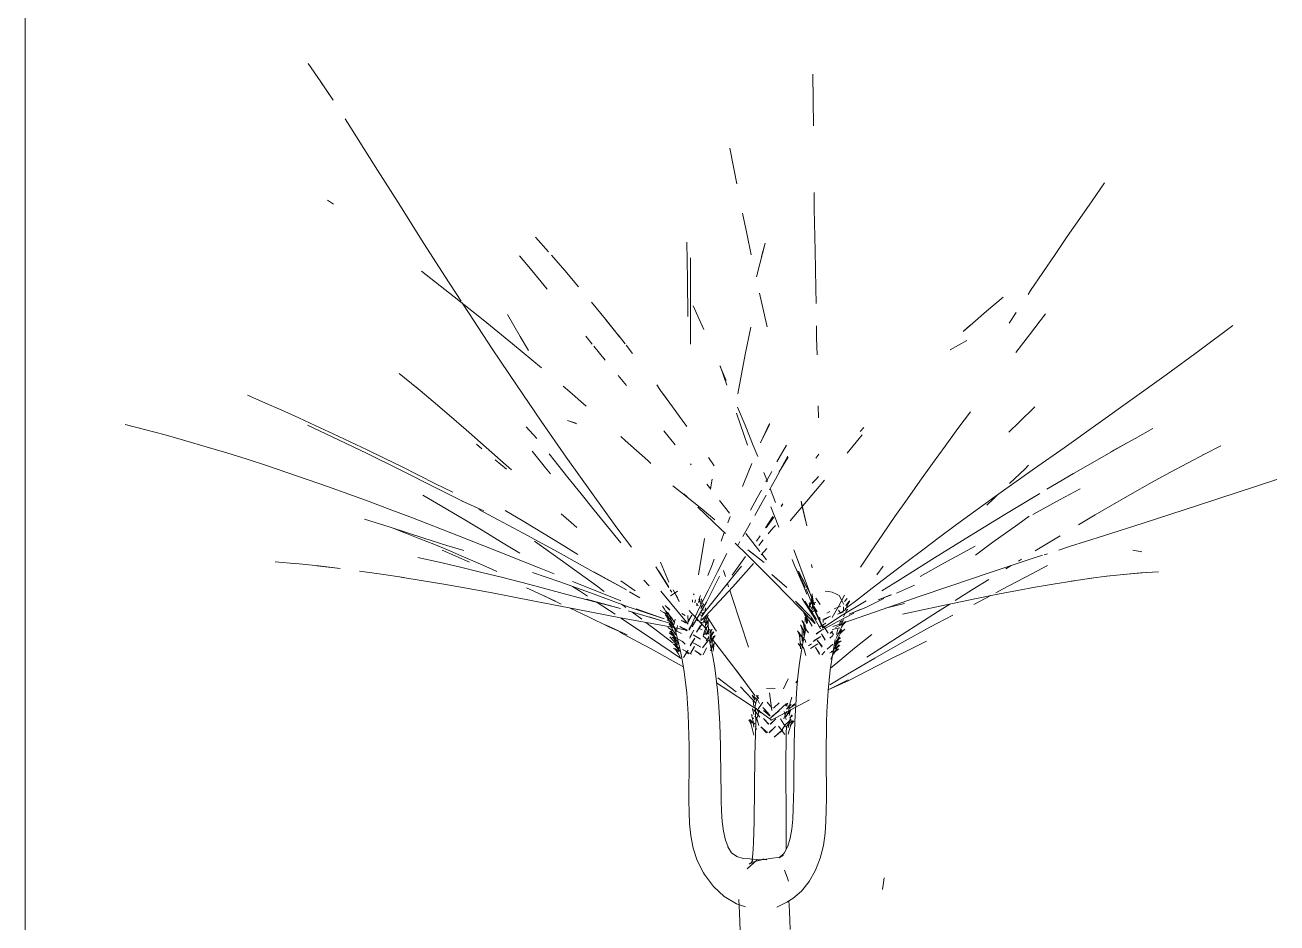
# Model space of a CAD drawing. Header units: inches. Extents: x 22 to 382261, y 22 to 371281.
# Drawn here: x 92336 to 93081, y 144182 to 144717 of the extents above; entities that cross this region are included whole.
import ezdxf

# ---------------------------------------------------------------- set-up
doc = ezdxf.new("R2010")
doc.units = ezdxf.units.IN
doc.header["$MEASUREMENT"] = 0
for name, color, linetype, lineweight in [('A-COLS', 52, 'Continuous', 9), ('G-IMPT', 8, 'Continuous', 9), ('I-FURN', 30, 'Continuous', 9)]:
    doc.layers.add(name, color=color, linetype=linetype, lineweight=lineweight)

# ---------------------------------------------------------------- blocks, each defined once
blk = doc.blocks.new('PLANTA_91 - PLANTA_ICV_DWG-V330-Section B-B')
at = {"layer": 'G-IMPT'}
for p, q in [((3762.87, 6102.64), (3755.45, 6113.51)), ((4056.06, 6107.3), (4056.34, 6076.38)), ((3770.25, 6091.74), (3762.79, 6102.79)), ((3770.25, 6091.74), (3762.87, 6102.64)), ((3795.29, 6052.3), (3777.42, 6080.55)), ((4010.66, 6041.98), (4006.51, 6063.25)), ((3810.32, 6028.53), (3795.29, 6052.3)), ((4222.29, 6031.86), (4229.74, 6042.46)), ((3768.64, 6030.94), (3766.96, 6032.13)), ((4056.74, 6036.84), (4056.86, 6027.05)), ((4222.29, 6031.86), (4214.88, 6021.21)), ((3770.42, 6029.88), (3768.64, 6030.94)), ((3810.32, 6028.53), (3822.93, 6008.47)), ((4016.64, 6012.38), (4014.17, 6024.54)), ((4056.86, 6027.05), (4057.26, 6001.93)), ((4214.88, 6021.21), (4207.51, 6010.54)), ((3890.81, 6010.08), (3898.47, 6001.5)), ((4016.64, 6012.38), (4019.32, 5999.72)), ((4200.19, 5999.83), (4207.51, 6010.54)), ((3822.93, 6008.47), (3836.79, 5986.9)), ((3980.98, 6007.11), (3981.26, 5985)), ((4024.35, 5994.24), (4027.65, 6006.56)), ((4027.65, 6006.56), (4025.48, 5998.61)), ((4057.69, 5979.83), (4057.26, 6001.93)), ((3887.85, 5991.21), (3881.36, 5999.08)), ((3908.23, 5990.35), (3900.29, 5999.45)), ((3983.05, 5994.03), (3983.03, 5997.93)), ((4192.9, 5989.08), (4200.19, 5999.83)), ((3822.98, 5989.82), (3842.45, 5974.65)), ((3836.79, 5986.9), (3846.5, 5971.96)), ((3897.74, 5979.13), (3887.85, 5991.21)), ((3907.52, 5991.21), (3916.49, 5980.64)), ((3908.23, 5990.35), (3916.49, 5980.64)), ((3983.05, 5994.03), (3983.06, 5968.2)), ((4024.35, 5994.24), (4022.34, 5986.53)), ((4192.9, 5989.08), (4185.66, 5978.3)), ((3981.26, 5985), (3981.51, 5962.96)), ((4057.69, 5979.83), (4057.86, 5970.72)), ((3842.45, 5974.65), (3859.73, 5960.89)), ((4024.24, 5976.87), (4027.53, 5961.88)), ((4159.46, 5966.12), (4169.34, 5974.4)), ((4184.17, 5976.07), (4185.66, 5978.3)), ((3846.99, 5971.2), (3850.85, 5965.26)), ((3865.07, 5943.68), (3850.85, 5965.26)), ((3924.08, 5971.53), (3932.43, 5961.24)), ((3983.07, 5946.51), (3983.06, 5968.2)), ((3991.12, 5955.13), (3984.73, 5969.18)), ((4149.62, 5957.62), (4159.46, 5966.12)), ((4172.85, 5959.02), (4177.02, 5965.32)), ((3877.17, 5946.67), (3859.73, 5960.89)), ((3881.76, 5951.07), (3874.09, 5964.04)), ((3940.85, 5950.86), (3932.07, 5961.78)), ((3932.43, 5961.24), (3940.85, 5950.86)), ((4027.53, 5961.88), (4028.7, 5956.78)), ((4058.12, 5957.25), (4058.25, 5950.2)), ((4145.5, 5954.04), (4149.62, 5957.62)), ((4145.62, 5954.21), (4149.46, 5957.58)), ((4185.01, 5952.02), (4194.43, 5964.39)), ((4286.44, 5942.92), (4306.18, 5957.5)), ((3886.63, 5942.71), (3881.76, 5951.07)), ((3920.69, 5951.12), (3924.57, 5946.42)), ((3939.95, 5951.96), (3944.14, 5946.64)), ((4015.71, 5940.23), (4018.97, 5956.59)), ((4058.47, 5940.12), (4058.25, 5950.2)), ((4185.01, 5952.02), (4176.92, 5941.46)), ((3879.85, 5921.63), (3865.07, 5943.68)), ((3894.36, 5932.34), (3877.17, 5946.67)), ((3925.5, 5945.29), (3932.39, 5936.92)), ((3944.82, 5945.77), (3948.67, 5940.87)), ((4137.74, 5943.12), (4147.77, 5948.55)), ((4266.4, 5928.23), (4286.44, 5942.92)), ((4015.71, 5940.23), (4011.21, 5916.87)), ((3809.62, 5928.88), (3820.11, 5920.43)), ((3944.97, 5921.74), (3940, 5927.72)), ((4000.82, 5933.2), (4004.45, 5924.76)), ((4000.88, 5933.58), (4003.02, 5927.07)), ((4246.24, 5913.61), (4266.4, 5928.23)), ((3819.45, 5920.97), (3829.84, 5912.36)), ((3819.45, 5920.97), (3820.11, 5920.43)), ((3879.85, 5921.63), (3894.25, 5900.5)), ((3907.26, 5921.36), (3911.27, 5917.96)), ((3965.34, 5918.84), (3962.98, 5922.17)), ((4004.8, 5922.01), (4003.02, 5927.07)), ((3729.52, 5911.56), (3719.32, 5915.94)), ((3829.84, 5912.36), (3839.45, 5904.21)), ((3921, 5909.51), (3911.27, 5917.96)), ((3965.34, 5918.84), (3970.76, 5911.23)), ((3970.76, 5911.23), (3966.57, 5917.13)), ((4225.97, 5899.1), (4246.24, 5913.61)), ((3729.52, 5911.56), (3739.71, 5907.08)), ((3739.71, 5907.08), (3749.9, 5902.51)), ((3970.76, 5911.23), (3978.13, 5901.09)), ((4010.48, 5905.29), (4012.84, 5898.32)), ((4015.58, 5898.12), (4011.13, 5908.91)), ((4059.27, 5902.55), (4059.12, 5909.73)), ((4142.32, 5896.12), (4149.78, 5906.1)), ((4188.12, 5909.05), (4178.89, 5899.95)), ((3658.03, 5895.68), (3646.53, 5898.61)), ((3749.9, 5902.51), (3760.07, 5897.84)), ((3754.94, 5898.16), (3769.68, 5891.22)), ((3770.25, 5893.1), (3760.07, 5897.84)), ((3839.45, 5904.21), (3849.55, 5895.44)), ((3909.07, 5879.15), (3894.25, 5900.5)), ((3915.35, 5899.02), (3909.91, 5901.01)), ((3909.91, 5901.01), (3914.77, 5899.42)), ((3912.29, 5900.22), (3915.35, 5899.02)), ((3978.13, 5901.09), (3980.85, 5897.29)), ((4012.84, 5898.32), (4017.11, 5886.34)), ((4020.45, 5886.12), (4015.58, 5898.12)), ((4030.16, 5899.2), (4024.89, 5887.67)), ((4024.89, 5887.67), (4030.08, 5898.65)), ((4178.89, 5899.95), (4172.67, 5893.98)), ((4205.59, 5884.71), (4225.97, 5899.1)), ((3658.03, 5895.68), (3670.28, 5892.37)), ((3682.51, 5888.93), (3670.28, 5892.37)), ((3790.09, 5881.4), (3769.68, 5891.22)), ((3780.42, 5888.28), (3770.25, 5893.1)), ((3849.55, 5895.44), (3873.29, 5874.4)), ((3891.65, 5890.28), (3885.3, 5897.21)), ((3944.29, 5889.08), (3941.72, 5891.35)), ((3967.22, 5894.73), (3973.96, 5886.4)), ((4085.44, 5892.35), (4076.38, 5881.56)), ((4084.1, 5894.47), (4086.36, 5896.82)), ((4134.7, 5885.73), (4142.32, 5896.12)), ((4233.41, 5882.34), (4247.87, 5890.31)), ((4247.87, 5890.31), (4258.39, 5896.22)), ((3694.72, 5885.35), (3682.51, 5888.93)), ((3694.72, 5885.35), (3706.91, 5881.65)), ((3790.59, 5883.4), (3780.42, 5888.28)), ((3800.77, 5878.45), (3790.59, 5883.4)), ((3855.59, 5886.87), (3858.85, 5884.15)), ((3896.81, 5872.7), (3888.81, 5882.59)), ((3944.29, 5889.08), (3957.7, 5877.09)), ((4023.12, 5879.41), (4020.45, 5886.12)), ((4040.26, 5886.28), (4034.58, 5876.24)), ((4127.15, 5875.29), (4134.7, 5885.73)), ((4205.59, 5884.71), (4188.05, 5872.45)), ((4226.85, 5878.32), (4242.67, 5887.5)), ((4233.41, 5882.34), (4242.67, 5887.5)), ((4298.9, 5885.82), (4289.66, 5881.12)), ((3719.07, 5877.82), (3706.91, 5881.65)), ((3731.22, 5873.89), (3719.07, 5877.82)), ((3790.09, 5881.4), (3810.69, 5871.27)), ((3810.95, 5873.45), (3800.77, 5878.45)), ((3866.88, 5877.45), (3873.48, 5871.87)), ((3898.96, 5881.01), (3910.15, 5866.95)), ((3909.07, 5879.15), (3924.06, 5857.98)), ((3959.54, 5875.41), (3957.7, 5877.09)), ((3983.16, 5875.04), (3983.54, 5874.57)), ((3993.89, 5878.92), (3997.3, 5874.04)), ((4019.68, 5875.38), (4014.79, 5863.71)), ((4041.12, 5879.65), (4033.77, 5865.98)), ((4035.99, 5870.46), (4041.11, 5879.7)), ((4041.19, 5879.12), (4035.99, 5870.46)), ((4057.66, 5878.42), (4059.49, 5880.99)), ((4127.15, 5875.29), (4119.67, 5864.82)), ((4226.85, 5878.32), (4211.26, 5869.28)), ((4279.12, 5875.58), (4268.61, 5869.93)), ((4279.12, 5875.58), (4289.66, 5881.12)), ((4288.28, 5880.42), (4289.66, 5881.12)), ((3731.22, 5873.89), (3743.35, 5869.84)), ((3755.46, 5865.7), (3743.35, 5869.84)), ((3831.48, 5860.89), (3810.69, 5871.27)), ((3821.14, 5868.4), (3810.95, 5873.45)), ((3821.14, 5868.4), (3831.33, 5863.3)), ((3876.6, 5871.47), (3873.29, 5874.4)), ((3896.81, 5872.7), (3899.69, 5869.21)), ((4028.94, 5864.66), (4026.87, 5869.96)), ((4031.48, 5870.66), (4028.68, 5865.62)), ((4059.33, 5867.66), (4057.67, 5865.83)), ((4168.16, 5858.33), (4188.05, 5872.45)), ((4173.13, 5863.5), (4182.32, 5872.25)), ((4182.32, 5872.25), (4184.45, 5874.27)), ((4211.26, 5869.28), (4195.31, 5859.96)), ((4258.14, 5864.17), (4268.61, 5869.93)), ((3755.46, 5865.7), (3767.55, 5861.45)), ((3779.63, 5857.12), (3767.55, 5861.45)), ((3841.53, 5858.17), (3831.33, 5863.3)), ((3831.48, 5860.89), (3848.15, 5852.46)), ((3917.98, 5857.19), (3910.15, 5866.95)), ((3979.86, 5856.32), (3972.64, 5862.05)), ((3972.64, 5862.05), (3973.32, 5861.52)), ((3992.79, 5862.99), (3995.13, 5860.06)), ((3996.1, 5866.07), (3995.08, 5860.32)), ((4014.79, 5863.71), (4013.99, 5861.73)), ((4028.68, 5865.62), (4027.99, 5864.37)), ((4033.77, 5865.98), (4030.11, 5859.71)), ((4033.81, 5852.15), (4030.61, 5860.36)), ((4057.67, 5865.83), (4055.67, 5863.57)), ((4062.86, 5865.41), (4057.61, 5859.14)), ((4119.67, 5864.82), (4112.25, 5854.3)), ((4203.17, 5853.87), (4215.08, 5860.32)), ((4244.84, 5856.69), (4258.14, 5864.17)), ((4285, 5850.33), (4332.37, 5865.77)), ((4332.37, 5865.77), (4330.83, 5865.31)), ((3791.68, 5852.7), (3779.63, 5857.12)), ((3803.72, 5848.19), (3791.68, 5852.7)), ((3823.71, 5856.5), (3837.68, 5848.36)), ((3860.05, 5847.09), (3846.76, 5853.19)), ((3917.98, 5857.19), (3925.84, 5847.46)), ((3939.25, 5836.99), (3924.06, 5857.98)), ((3979.14, 5857.31), (3981.09, 5855.48)), ((3990, 5848.12), (3979.86, 5856.32)), ((4000.48, 5853.34), (4006.41, 5845.84)), ((4022.82, 5854.91), (4018.9, 5847.63)), ((4025.34, 5859.52), (4022.82, 5854.91)), ((4028.22, 5856.49), (4024.75, 5850.55)), ((4057.61, 5859.14), (4042.47, 5841.1)), ((4049.27, 5851.4), (4049.03, 5852.86)), ((4049.03, 5852.86), (4052.3, 5838.26)), ((4112.25, 5854.3), (4104.9, 5843.76)), ((4151.7, 5846.42), (4168.16, 5858.33)), ((4163.28, 5854.12), (4159.51, 5850.53)), ((4163.28, 5854.12), (4166.23, 5856.93)), ((4170.29, 5844.95), (4191.16, 5857.54)), ((4191.16, 5857.54), (4184.87, 5853.79)), ((4186.91, 5844.9), (4203.17, 5853.87)), ((4224.03, 5844.67), (4244.84, 5856.69)), ((3803.72, 5848.19), (3817.61, 5842.89)), ((3837.68, 5848.36), (3848.69, 5841.81)), ((3848.15, 5852.46), (3860.05, 5847.09)), ((3868.65, 5841.74), (3857.06, 5847.91)), ((3872.71, 5847.42), (3883.88, 5840.85)), ((3906.07, 5845.42), (3911.95, 5840.23)), ((3933.72, 5837.76), (3925.84, 5847.46)), ((3987.52, 5849.42), (4001.23, 5836.28)), ((3990, 5848.12), (3997.65, 5841.84)), ((4022.6, 5846.46), (4021.39, 5844.34)), ((4025.44, 5851.58), (4021.75, 5845.18)), ((4024.75, 5850.55), (4022.6, 5846.46)), ((4024.59, 5850.11), (4025.44, 5851.58)), ((4030.96, 5849.5), (4035.76, 5837.37)), ((4037.09, 5849.95), (4038.06, 5851.34)), ((4038.05, 5851.27), (4037.09, 5849.95)), ((4037.98, 5850.86), (4037.19, 5849.69)), ((4049.27, 5851.4), (4052.3, 5838.26)), ((4141.57, 5839), (4151.7, 5846.42)), ((4285, 5850.33), (4252.64, 5839.81)), ((3804.21, 5837.32), (3789.04, 5842.17)), ((3817.61, 5842.89), (3843.98, 5832.61)), ((3859.66, 5835.2), (3848.69, 5841.81)), ((3883.5, 5833.77), (3868.65, 5841.74)), ((3883.88, 5840.85), (3895.02, 5834.12)), ((3911.95, 5840.23), (3915.34, 5837.25)), ((3933.72, 5837.76), (3941.64, 5828.09)), ((4006.74, 5843.68), (4005.26, 5839.93)), ((4018.94, 5840.05), (4014.23, 5831.81)), ((4027.75, 5837.11), (4032.17, 5843.71)), ((4028.18, 5837.11), (4032.74, 5843.42)), ((4033.64, 5838.42), (4032.22, 5836.8)), ((4104.9, 5843.76), (4097.61, 5833.18)), ((4141.57, 5839), (4131.48, 5831.52)), ((4149.35, 5832.08), (4170.29, 5844.95)), ((4177.98, 5838.99), (4163.25, 5828.39)), ((4177.98, 5838.99), (4184.88, 5844.04)), ((4224.03, 5844.67), (4214.09, 5838.76)), ((4229, 5832.23), (4252.64, 5839.81)), ((3824.32, 5830.84), (3804.21, 5837.32)), ((3806.41, 5836.61), (3813.91, 5833.72)), ((3822.02, 5830.5), (3813.91, 5833.72)), ((3822.02, 5830.5), (3830.17, 5827.2)), ((3824.32, 5830.84), (3838.02, 5826.57)), ((3868.48, 5822.92), (3843.98, 5832.61)), ((3859.66, 5835.2), (3870.6, 5828.54)), ((3904.21, 5822.42), (3883.5, 5833.77)), ((3895.02, 5834.12), (3906.12, 5827.31)), ((3939.25, 5836.99), (3947.89, 5825.42)), ((3987.95, 5809), (3991.55, 5830.72)), ((4001.23, 5836.28), (4003.87, 5833.68)), ((4003.23, 5834.31), (4001.37, 5829.15)), ((4016.01, 5833.69), (4024.42, 5822.99)), ((4022.35, 5829.06), (4024.53, 5832.32)), ((4022.35, 5829.06), (4024.59, 5832.16)), ((4032.22, 5836.8), (4029.43, 5833.41)), ((4097.61, 5833.18), (4090.38, 5822.57)), ((4131.48, 5831.52), (4121.4, 5823.99)), ((4149.35, 5832.08), (4128.5, 5819.11)), ((4203.25, 5832.32), (4188.41, 5823.31)), ((4229, 5832.23), (4208.81, 5825.84)), ((3838.35, 5823.81), (3830.17, 5827.2)), ((3835.13, 5823.65), (3851.59, 5816.54)), ((3838.02, 5826.57), (3848.21, 5823.51)), ((3838.35, 5823.81), (3846.56, 5820.34)), ((3868.48, 5822.92), (3892.96, 5813.14)), ((3870.6, 5828.54), (3881.5, 5821.84)), ((3890.21, 5828.99), (3892.98, 5827.01)), ((3904.16, 5819.05), (3892.98, 5827.01)), ((3906.12, 5827.31), (3916, 5821.17)), ((4009.69, 5827.96), (4017.11, 5820.67)), ((4012.54, 5828.82), (4011.47, 5826.92)), ((4019.58, 5822.13), (4017.29, 5823.92)), ((4027.01, 5816.34), (4017.29, 5823.92)), ((4026.48, 5829.83), (4023.79, 5826.57)), ((4025.24, 5821.01), (4028.52, 5824.8)), ((4044.65, 5823.82), (4046.22, 5819.7)), ((4121.4, 5823.99), (4111.35, 5816.41)), ((4134.06, 5815.95), (4152.63, 5826.14)), ((4163.25, 5828.39), (4152.78, 5820.78)), ((4202.52, 5823.8), (4208.81, 5825.84)), ((4246.55, 5823.71), (4251.82, 5822.77)), ((3749.16, 5815.59), (3735.72, 5816.74)), ((3761.82, 5814.28), (3748.17, 5815.68)), ((3748.17, 5815.68), (3749.16, 5815.59)), ((3833.53, 5816.47), (3820.65, 5819.32)), ((3833.53, 5816.47), (3846.16, 5813.52)), ((3854.81, 5816.8), (3846.56, 5820.34)), ((3854.81, 5816.8), (3863.1, 5813.18)), ((3904.16, 5819.05), (3915.33, 5811.08)), ((3925.08, 5810.75), (3904.21, 5822.42)), ((3965.33, 5816.55), (3970.31, 5804.71)), ((3997.29, 5818.31), (3996.05, 5815.04)), ((4004.7, 5821.65), (3999.11, 5810.72)), ((4007.92, 5808.88), (4015.96, 5820.02)), ((4020.7, 5815.84), (4016.24, 5810.78)), ((4032.91, 5804.79), (4017.11, 5820.67)), ((4019.58, 5822.13), (4027.01, 5816.34)), ((4025.58, 5821.51), (4028.31, 5818.03)), ((4043.58, 5818.17), (4045.57, 5813.24)), ((4046.22, 5819.7), (4055.43, 5795.12)), ((4090.38, 5822.57), (4084.31, 5813.55)), ((4101.33, 5808.78), (4111.35, 5816.41)), ((4128.5, 5819.11), (4107.89, 5806.19)), ((4134.06, 5815.95), (4119.79, 5808.12)), ((4161.52, 5810.37), (4185.47, 5818.29)), ((4178.41, 5817.19), (4180.16, 5818.27)), ((4185.47, 5818.29), (4192.79, 5820.66)), ((4193.67, 5820.94), (4195.64, 5821.58)), ((3774.42, 5812.78), (3760.56, 5814.44)), ((3774.42, 5812.78), (3761.82, 5814.28)), ((3785.91, 5811.27), (3799.06, 5809.35)), ((3812.37, 5807.43), (3799.06, 5809.35)), ((3858.76, 5810.48), (3846.16, 5813.52)), ((3858.76, 5810.48), (3871.34, 5807.35)), ((3867.81, 5811.09), (3863.1, 5813.18)), ((3905.29, 5804.82), (3889.02, 5810.43)), ((3901.92, 5809.54), (3892.96, 5813.14)), ((3926.69, 5802.86), (3915.33, 5811.08)), ((3925.08, 5810.75), (3944.92, 5800.11)), ((3944.92, 5800.11), (3925.62, 5810.86)), ((3962.44, 5813.79), (3970.2, 5801.57)), ((3969.98, 5801.98), (3964.17, 5811.28)), ((4000.29, 5808.24), (3992.69, 5792.82)), ((3996.05, 5815.04), (3993.51, 5808.6)), ((3999.11, 5810.72), (3993.58, 5799.73)), ((4003.87, 5808.12), (4002.79, 5811.65)), ((4013.58, 5814.21), (4007.36, 5806.61)), ((4016.24, 5810.78), (4008.28, 5801.91)), ((4033.52, 5807.4), (4031.6, 5809.15)), ((4040.45, 5801.43), (4031.6, 5809.15)), ((4045.57, 5813.24), (4047.03, 5810.31)), ((4045.72, 5813.34), (4051.4, 5801.53)), ((4045.72, 5813.34), (4050.87, 5801.38)), ((4048.11, 5809.56), (4047.35, 5811.14)), ((4054.13, 5798.25), (4047.35, 5811.14)), ((4048.11, 5809.56), (4054.13, 5798.25)), ((4055.58, 5813.16), (4055.12, 5815.27)), ((4101.33, 5808.78), (4091.33, 5801.1)), ((4094.07, 5808.95), (4097.92, 5814.14)), ((4137.56, 5802.29), (4161.52, 5810.37)), ((4168.95, 5800.42), (4186.38, 5809.66)), ((4170.88, 5812.55), (4174.09, 5814.53)), ((4186.38, 5809.66), (4195.69, 5814.62)), ((4220.4, 5806.83), (4232.53, 5808.36)), ((4230.97, 5808.19), (4242.9, 5809.47)), ((4230.97, 5808.19), (4232.53, 5808.36)), ((4240.77, 5809.3), (4254.41, 5810.48)), ((4240.77, 5809.3), (4251.3, 5810.21)), ((4251.3, 5810.21), (4261.77, 5810.86)), ((3823.82, 5805.48), (3810.6, 5807.71)), ((3810.6, 5807.71), (3812.37, 5807.43)), ((3836.16, 5803.4), (3823.82, 5805.48)), ((3836.16, 5803.4), (3848.48, 5801.23)), ((3848.48, 5801.23), (3865.05, 5798.2)), ((3871.34, 5807.35), (3887.43, 5803.21)), ((3902.66, 5793.33), (3885.36, 5801.35)), ((3912.43, 5796.51), (3887.43, 5803.21)), ((3925.67, 5797.53), (3905.29, 5804.82)), ((3916.93, 5799.5), (3912.85, 5802.12)), ((3917.36, 5803.33), (3912.94, 5805.11)), ((3917.36, 5803.33), (3941.53, 5793.59)), ((3926.69, 5802.86), (3931.77, 5799.12)), ((3941.72, 5805.36), (3950.09, 5799.46)), ((3958.53, 5802.46), (3955.3, 5805.87)), ((3995.62, 5791.98), (4007.36, 5806.61)), ((4008.28, 5801.91), (4000.23, 5793.12)), ((4005.19, 5803.91), (4005.82, 5801.92)), ((4032.91, 5804.79), (4048.59, 5788.68)), ((4033.52, 5807.4), (4040.45, 5801.43)), ((4052.46, 5797.57), (4050.87, 5801.38)), ((4051.94, 5800.56), (4056.79, 5788.64)), ((4081.35, 5793.38), (4091.33, 5801.1)), ((4107.89, 5806.19), (4097.07, 5799.39)), ((4105.7, 5798.17), (4116.56, 5802.89)), ((4137.56, 5802.29), (4119.33, 5796.06)), ((4151.11, 5800.23), (4160.76, 5806.27)), ((4177.79, 5799.73), (4188.43, 5801.69)), ((4188.43, 5801.69), (4199.09, 5803.54)), ((4199.09, 5803.54), (4211.51, 5805.54)), ((4209.77, 5805.27), (4222.06, 5807.05)), ((4209.77, 5805.27), (4211.51, 5805.54)), ((4220.4, 5806.83), (4222.06, 5807.05)), ((3865.05, 5798.2), (3890.28, 5793.41)), ((3890.28, 5793.41), (3915.99, 5788.43)), ((3902.66, 5793.33), (3894.23, 5797.25)), ((3906.19, 5791.6), (3894.23, 5797.25)), ((3941.37, 5788.99), (3912.43, 5796.51)), ((3916.93, 5799.5), (3921.69, 5796.39)), ((3941.37, 5788.99), (3921.14, 5794.54)), ((3925.67, 5797.53), (3946.09, 5790.04)), ((3952.86, 5795.22), (3946.78, 5798.88)), ((3981.79, 5779.64), (3965.5, 5799.26)), ((3971.08, 5800.18), (3971.97, 5798.78)), ((3971.97, 5798.78), (3971.09, 5800.18)), ((3971.14, 5796.43), (3972.2, 5797.15)), ((3972.2, 5797.15), (3975.36, 5799.29)), ((3976.45, 5793.1), (3972.8, 5800)), ((3974.48, 5797.15), (3976.45, 5793.1)), ((3984.39, 5794.03), (3984.23, 5792.68)), ((3984.88, 5797.63), (3985.21, 5797.11)), ((3986.12, 5794.03), (3985.76, 5792.37)), ((3989.02, 5796.64), (3988.08, 5794.03)), ((3993.58, 5799.73), (3988.11, 5788.68)), ((4000.23, 5793.12), (3992.09, 5784.43)), ((4006.45, 5799.91), (4007.65, 5796.11)), ((4007.65, 5796.11), (4017.59, 5765.96)), ((4054.51, 5784.27), (4045.67, 5793.35)), ((4047.07, 5791.82), (4045.67, 5793.35)), ((4055.7, 5785.13), (4049.62, 5794.96)), ((4051.21, 5793.33), (4058.12, 5782.34)), ((4055.83, 5794.03), (4056.87, 5791.22)), ((4063.22, 5799.25), (4065.22, 5799.09)), ((4067.52, 5798.72), (4065.22, 5799.09)), ((4070.07, 5797.57), (4067.52, 5798.72)), ((4071.63, 5796.63), (4070.07, 5797.57)), ((4074.91, 5796.82), (4071.19, 5790.13)), ((4071.63, 5796.63), (4073.79, 5792.52)), ((4087.68, 5793.48), (4073.41, 5784.99)), ((4074.79, 5793.23), (4076.38, 5794.86)), ((4081.35, 5793.38), (4077.61, 5790.61)), ((4087.88, 5789.83), (4098.31, 5794.87)), ((4094.87, 5794.21), (4102.74, 5797.19)), ((4102.51, 5797.01), (4094.87, 5794.21)), ((4119.33, 5796.06), (4101.81, 5790.02)), ((4131.52, 5790.36), (4153.45, 5794.95)), ((4151.11, 5800.23), (4140.78, 5793.68)), ((4161.96, 5796.75), (4151.76, 5791.4)), ((4167.17, 5797.7), (4153.45, 5794.95)), ((4168.95, 5800.42), (4165, 5798.35)), ((4177.79, 5799.73), (4167.17, 5797.7)), ((3922.41, 5784.04), (3911.5, 5789.09)), ((3915.99, 5788.43), (3941.46, 5783.48)), ((3927.47, 5792.61), (3938.22, 5785.57)), ((3942.06, 5791.51), (3944.59, 5789.65)), ((3946.02, 5787.52), (3966.65, 5781.44)), ((3967.5, 5782.83), (3946.09, 5790.04)), ((3948.13, 5786.98), (3954.05, 5782.51)), ((3967.5, 5782.83), (3950.77, 5788.68)), ((3967.19, 5786.6), (3965.08, 5787.87)), ((3967.19, 5786.6), (3968.88, 5785.66)), ((3969.73, 5786.62), (3972.03, 5781.12)), ((3983.47, 5786.47), (3982.33, 5787.87)), ((3988.11, 5788.68), (3983.13, 5777.9)), ((3983.47, 5786.47), (3985.07, 5784.75)), ((3984.01, 5778.07), (3992.69, 5792.82)), ((3990.96, 5791.69), (3989.33, 5788.93)), ((3990.36, 5785.24), (3989.96, 5786.68)), ((3995.62, 5791.98), (3990, 5784.93)), ((3993.51, 5789.09), (3993.41, 5788.95)), ((4054.51, 5784.27), (4047.07, 5791.82)), ((4048.59, 5788.68), (4057.13, 5779.93)), ((4056.14, 5789.48), (4061.77, 5777.66)), ((4062.13, 5777.55), (4056.45, 5789.91)), ((4056.79, 5788.64), (4062.13, 5777.55)), ((4067.41, 5783.57), (4071.19, 5790.13)), ((4070.39, 5780.97), (4080.3, 5786.25)), ((4073.79, 5792.52), (4074.4, 5791.26)), ((4074.19, 5787.87), (4074.32, 5789.93)), ((4075.21, 5788.72), (4077.61, 5790.61)), ((4087.88, 5789.83), (4077.54, 5785.57)), ((4077.54, 5785.57), (4084.06, 5788.38)), ((4078.46, 5781.91), (4101.81, 5790.02)), ((4099.32, 5789.16), (4110.47, 5791.86)), ((4109.69, 5791.67), (4099.32, 5789.16)), ((4109.16, 5773.5), (4130.14, 5786.95)), ((4109.36, 5785.58), (4131.52, 5790.36)), ((4109.69, 5791.67), (4110.47, 5791.86)), ((4137.51, 5791.62), (4130.14, 5786.95)), ((3922.41, 5784.04), (3934.54, 5777.95)), ((3945.33, 5773.22), (3932.54, 5779.15)), ((3941.46, 5783.48), (3967.77, 5778.57)), ((3941.72, 5783.24), (3959.81, 5771.19)), ((3956.48, 5780.68), (3962.68, 5776)), ((3966.65, 5781.44), (3958.42, 5783.9)), ((3966.65, 5781.44), (3970.79, 5780.2)), ((3967.77, 5778.57), (3979.79, 5776.31)), ((3974.17, 5775.38), (3972.03, 5781.12)), ((3981.52, 5784.79), (3981.63, 5780.93)), ((3985.09, 5784.72), (3992.39, 5776.85)), ((3992.39, 5776.85), (3986.04, 5783.79)), ((3992.09, 5784.43), (3989.4, 5781.72)), ((3991.68, 5780.41), (3991, 5782.92)), ((3992.49, 5784.91), (3998.08, 5776.31)), ((4052.71, 5781.44), (4052.38, 5779.9)), ((4053.08, 5783.07), (4052.71, 5781.44)), ((4055.7, 5785.13), (4060.56, 5776.87)), ((4070.39, 5780.97), (4061.79, 5776.34)), ((4073.41, 5784.99), (4061.81, 5777.22)), ((4062.05, 5781.72), (4062.05, 5780.66)), ((4078.46, 5781.91), (4067.79, 5778.19)), ((4071.62, 5778.83), (4072.44, 5781.34)), ((4125.71, 5777.78), (4139.38, 5784.98)), ((4125.71, 5777.78), (4130.92, 5780.54)), ((3934.54, 5777.95), (3945.33, 5773.22)), ((3951.39, 5769.31), (3941.05, 5774.9)), ((3977.19, 5759.44), (3959.81, 5771.19)), ((3962.68, 5776), (3972.8, 5768.24)), ((3975.84, 5769.46), (3974.17, 5775.38)), ((3992.4, 5777.76), (3993.51, 5773.61)), ((3993.81, 5772.38), (3995.09, 5766.95)), ((3994.97, 5772.16), (3999.65, 5766.05)), ((3998.08, 5776.31), (3998.59, 5775.56)), ((4051.31, 5774.87), (4049.98, 5768.28)), ((4051.87, 5777.49), (4051.31, 5774.87)), ((4071.97, 5777.41), (4067.43, 5776.42)), ((4070.07, 5773.38), (4070.9, 5776.61)), ((4070.9, 5776.61), (4071.21, 5777.54)), ((4080.87, 5765.33), (4091.03, 5773.56)), ((4088.2, 5759.95), (4109.16, 5773.5)), ((4109.16, 5768.64), (4125.71, 5777.78)), ((4125.71, 5777.78), (4122.51, 5776.04)), ((3951.39, 5769.31), (3959.69, 5764.88)), ((3967.9, 5760.38), (3959.69, 5764.88)), ((3975.84, 5769.46), (3977.23, 5763.44)), ((3977.23, 5763.44), (3978.41, 5757.34)), ((3996.41, 5760.31), (3995.09, 5766.95)), ((3999.65, 5766.05), (4007.61, 5755.74)), ((4048.85, 5761.65), (4049.98, 5768.28)), ((4068.21, 5764.73), (4067.21, 5758.64)), ((4069.35, 5770.47), (4068.21, 5764.73)), ((4070.86, 5757.05), (4080.87, 5765.33)), ((4109.16, 5768.64), (4092.8, 5759.33)), ((4100.49, 5757.95), (4112.11, 5763.82)), ((4123.75, 5769.55), (4112.11, 5763.82)), ((3967.9, 5760.38), (3976.03, 5755.83)), ((3976.03, 5755.83), (3978.93, 5754.16)), ((3979.4, 5751.18), (3978.41, 5757.34)), ((3997.52, 5753.64), (3996.41, 5760.31)), ((4007.61, 5755.74), (4015.5, 5745.37)), ((4047.9, 5754.99), (4048.85, 5761.65)), ((4066.37, 5752.49), (4067.21, 5758.64)), ((4070.86, 5757.05), (4066.49, 5753.38)), ((4092.8, 5759.33), (4076.65, 5749.88)), ((4088.9, 5752.02), (4100.49, 5757.95)), ((3980.21, 5744.97), (3979.4, 5751.18)), ((3998.43, 5746.97), (3997.52, 5753.64)), ((4010.57, 5752.07), (4021.38, 5737.18)), ((4047.12, 5748.32), (4046.48, 5741.65)), ((4047.9, 5754.99), (4047.12, 5748.32)), ((4065.68, 5746.28), (4066.37, 5752.49)), ((4076.65, 5749.88), (4066.03, 5743.52)), ((4088.9, 5752.02), (4077.33, 5746.05)), ((3980.21, 5744.97), (3980.86, 5738.71)), ((3998.43, 5746.97), (3999.17, 5740.3)), ((4002.48, 5742.16), (3998.68, 5744.76)), ((4010.24, 5739.24), (3999.34, 5747.74)), ((4002.48, 5742.16), (4020.63, 5730.27)), ((4019.61, 5735.18), (4012.97, 5742.28)), ((4031.83, 5741.6), (4028.46, 5741.24)), ((4031.83, 5741.6), (4033.54, 5741.27)), ((4041.33, 5747.08), (4038.48, 5741.08)), ((4046.9, 5746.01), (4045.84, 5744.66)), ((4045.98, 5734.99), (4046.48, 5741.65)), ((4065.68, 5746.28), (4065.13, 5740.02)), ((4077.09, 5746.39), (4065.48, 5740.78)), ((4077.33, 5746.05), (4065.48, 5740.78)), ((3980.86, 5738.71), (3981.36, 5732.4)), ((3999.17, 5740.3), (3999.75, 5733.64)), ((4000.2, 5726.99), (3999.75, 5733.64)), ((4019.61, 5735.18), (4021.82, 5732.87)), ((4022.96, 5736.33), (4021.7, 5731.22)), ((4022.32, 5737.13), (4023.79, 5735.36)), ((4023.79, 5735.36), (4022.61, 5736.87)), ((4022.96, 5736.33), (4023.35, 5737.38)), ((4030.16, 5738.64), (4031.47, 5728.28)), ((4053.94, 5734.5), (4042.51, 5728.5)), ((4045.98, 5734.99), (4045.59, 5728.34)), ((4064.38, 5727.39), (4064.7, 5733.72)), ((4065.13, 5740.02), (4064.7, 5733.72)), ((3981.73, 5726.07), (3981.36, 5732.4)), ((3981.99, 5719.7), (3981.73, 5726.07)), ((4000.53, 5720.35), (4000.2, 5726.99)), ((4020.87, 5730.12), (4031.23, 5722.71)), ((4021.7, 5731.22), (4021.85, 5726.98)), ((4021.85, 5726.98), (4021.95, 5720.62)), ((4030.68, 5723.59), (4040.38, 5732.39)), ((4042.51, 5728.5), (4031.05, 5722.32)), ((4040.69, 5726.33), (4040.75, 5727.1)), ((4041.19, 5731.25), (4041, 5729.51)), ((4041.84, 5729.48), (4045.31, 5731.54)), ((4045.31, 5732.09), (4043.73, 5731.07)), ((4045.59, 5728.34), (4045.29, 5721.7)), ((4064.16, 5721.02), (4064.38, 5727.39)), ((3982.16, 5713.3), (3981.99, 5719.7)), ((4000.77, 5713.74), (4000.53, 5720.35)), ((4021.77, 5714.21), (4021.95, 5720.62)), ((4040.1, 5714.29), (4040.2, 5718.84)), ((4045.29, 5721.7), (4045.07, 5715.09)), ((4064.02, 5714.63), (4064.16, 5721.02)), ((3982.16, 5713.3), (3982.25, 5706.88)), ((4000.94, 5707.15), (4000.77, 5713.74)), ((4021.62, 5707.76), (4021.77, 5714.21)), ((4040.01, 5707.82), (4040.1, 5714.29)), ((4044.92, 5708.49), (4045.07, 5715.09)), ((4064.02, 5714.63), (4063.94, 5708.21)), ((3982.28, 5700.43), (3982.25, 5706.88)), ((4000.94, 5707.15), (4001.06, 5700.57)), ((4021.62, 5707.76), (4021.5, 5701.29)), ((4040.01, 5707.82), (4039.95, 5701.33)), ((4044.81, 5701.92), (4044.92, 5708.49)), ((4063.92, 5701.76), (4063.94, 5708.21)), ((3982.27, 5693.96), (3982.28, 5700.43)), ((4001.06, 5700.57), (4001.14, 5694.03)), ((4021.5, 5701.29), (4021.4, 5694.8)), ((4039.95, 5701.33), (4039.93, 5694.83)), ((4044.81, 5701.92), (4044.73, 5695.37)), ((4063.93, 5695.3), (4063.92, 5701.76)), ((3982.2, 5680.93), (3982.27, 5693.96)), ((4001.21, 5687.5), (4001.14, 5694.03)), ((4021.31, 5688.3), (4021.4, 5694.8)), ((4039.93, 5694.83), (4039.93, 5688.32)), ((4044.6, 5682.36), (4044.73, 5695.37)), ((4063.93, 5695.3), (4064.01, 5682.27)), ((4001.28, 5681.02), (4001.21, 5687.5)), ((4021.24, 5681.8), (4021.16, 5675.29)), ((4021.31, 5688.3), (4021.24, 5681.8)), ((4039.96, 5681.81), (4039.93, 5688.32)), ((4040, 5675.29), (4039.96, 5681.81)), ((4044.5, 5675.92), (4044.6, 5682.36)), ((4064.03, 5675.69), (4064.01, 5682.27)), ((3982.19, 5674.33), (3982.2, 5680.93)), ((3982.19, 5674.33), (3982.27, 5667.63)), ((4001.39, 5674.6), (4001.28, 5681.02)), ((4001.6, 5668.29), (4001.39, 5674.6)), ((4021.16, 5675.29), (4021.09, 5668.78)), ((4040, 5675.29), (4040.07, 5668.79)), ((4044.5, 5675.92), (4044.32, 5669.59)), ((4063.99, 5669), (4064.03, 5675.69)), ((3982.55, 5660.74), (3982.27, 5667.63)), ((4002, 5662.17), (4001.6, 5668.29)), ((4021, 5662.27), (4021.09, 5668.78)), ((4040.07, 5668.79), (4040.13, 5662.28)), ((4044, 5663.45), (4044.32, 5669.59)), ((4063.8, 5662.15), (4063.99, 5669)), ((3983.23, 5653.61), (3982.55, 5660.74)), ((4002, 5662.17), (4002.71, 5656.37)), ((4020.86, 5655.75), (4021, 5662.27)), ((4040.13, 5662.28), (4040.18, 5655.79)), ((4043.42, 5657.6), (4044, 5663.45)), ((4063.8, 5662.15), (4063.3, 5655.05)), ((3983.23, 5653.61), (3984.62, 5646.23)), ((4002.71, 5656.37), (4003.9, 5651.04)), ((4020.63, 5649.25), (4020.86, 5655.75)), ((4040.18, 5649.36), (4040.18, 5655.79)), ((4042.46, 5652.18), (4041.01, 5647.36)), ((4043.42, 5657.6), (4042.46, 5652.18)), ((4062.26, 5647.71), (4063.3, 5655.05)), ((3984.62, 5646.23), (3987.09, 5638.76)), ((4005.69, 5646.32), (4003.9, 5651.04)), ((4005.69, 5646.32), (4005.25, 5647.06)), ((4005.25, 5647.06), (4007.62, 5643.5)), ((4020.24, 5642.9), (4020.63, 5649.25)), ((4041.01, 5647.36), (4038.9, 5643.31)), ((4040.18, 5649.36), (4040.12, 5645.65)), ((4060.37, 5640.27), (4062.26, 5647.71)), ((3990.84, 5631.53), (3987.09, 5638.76)), ((4007.62, 5643.5), (4010.75, 5641.14)), ((4010.75, 5641.14), (4014.46, 5640.11)), ((4018.46, 5639.79), (4014.46, 5640.11)), ((4022.54, 5639.14), (4016.96, 5633.8)), ((4019.36, 5637.57), (4018.1, 5636.6)), ((4018.46, 5639.79), (4023, 5639.53)), ((4019.36, 5637.57), (4026.26, 5639.57)), ((4020.18, 5639.87), (4019.62, 5637)), ((4020.24, 5642.9), (4019.69, 5637.7)), ((4023, 5639.53), (4028.51, 5639.18)), ((4023.22, 5638.57), (4027.02, 5639.61)), ((4028.14, 5639.67), (4023.6, 5639.04)), ((4026.26, 5639.57), (4027.02, 5639.61)), ((4028.14, 5639.67), (4031.94, 5640.15)), ((4031.94, 5640.15), (4035.32, 5640.66)), ((4038.45, 5641.89), (4035.32, 5640.66)), ((4035.93, 5640.37), (4038.9, 5643.31)), ((4035.93, 5640.37), (4038.45, 5641.89)), ((4057.5, 5633.04), (4060.37, 5640.27)), ((3991.47, 5630.46), (3990.84, 5631.53)), ((3991.47, 5630.46), (3996.75, 5623.46)), ((4019.16, 5636.08), (4016.96, 5633.8)), ((4039.03, 5633.16), (4040.63, 5628.86)), ((4057.5, 5633.04), (4053.76, 5626.35)), ((4003.22, 5617.43), (3996.75, 5623.46)), ((4041.47, 5626.45), (4040.63, 5628.86)), ((4053.76, 5626.35), (4049.29, 5620.56)), ((4097.4, 5621.62), (4098.39, 5628.59)), ((4010.54, 5613.11), (4003.22, 5617.43)), ((4011.9, 5615.55), (4012.2, 5607.74)), ((4044.13, 5616.28), (4040.41, 5613.94)), ((4041.71, 5614.99), (4041.99, 5608.59)), ((4044.13, 5616.28), (4049.29, 5620.56)), ((4010.54, 5613.11), (4015.94, 5611.3)), ((4012.2, 5607.74), (4012.4, 5602.39)), ((4034.55, 5611.15), (4040.41, 5613.94)), ((4042.22, 5603.25), (4041.99, 5608.59)), ((4012.4, 5602.39), (4012.6, 5596.97)), ((4042.22, 5603.25), (4042.46, 5597.84))]:
    blk.add_line(p, q, dxfattribs=at)
at = {"layer": 'I-FURN'}
for p, q in [((3988.07, 5792.34), (3988.33, 5794.82)), ((3988.07, 5792.34), (3988.44, 5794.54)), ((3988.85, 5792.85), (3988.48, 5795.15)), ((3990, 5791.73), (3989.58, 5794.76)), ((4055.23, 5794.2), (4054.65, 5791.23)), ((4055.64, 5797.41), (4055.23, 5794.2)), ((4055.54, 5792.09), (4055.31, 5794.51)), ((4055.98, 5791.49), (4055.31, 5794.51)), ((4056.1, 5793.52), (4055.37, 5796.52)), ((4055.62, 5796.95), (4055.65, 5797.22)), ((4055.62, 5796.95), (4056.1, 5793.52)), ((4055.64, 5797.41), (4055.67, 5797.67)), ((4060.26, 5791.32), (4057.81, 5795.02)), ((4077.47, 5793.2), (4075.59, 5790.61)), ((4077.95, 5793.57), (4076.47, 5790.87)), ((3966.39, 5790.41), (3967.63, 5788.51)), ((3969.28, 5785.68), (3967.63, 5788.51)), ((3970.81, 5788.01), (3968.1, 5790.83)), ((3968.1, 5790.83), (3970.43, 5788.58)), ((3971.85, 5783.47), (3968.5, 5787.45)), ((3968.5, 5787.45), (3971.49, 5784.06)), ((3969.28, 5785.68), (3970.59, 5782.84)), ((3970.81, 5788.01), (3970.43, 5788.58)), ((3977.98, 5786.02), (3979.85, 5784.87)), ((3986.84, 5792.18), (3986.94, 5790.5)), ((3987.69, 5790.59), (3987.03, 5791.8)), ((3988.85, 5792.85), (3989.65, 5789.8)), ((3989.68, 5784), (3991.52, 5786.6)), ((3989.99, 5784.83), (3990.93, 5786.49)), ((3990.66, 5787.87), (3990.51, 5788.57)), ((3991.81, 5787.9), (3992.12, 5789.27)), ((3991.81, 5787.9), (3991.83, 5787.41)), ((3991.83, 5787.41), (3992.12, 5789.27)), ((4052.22, 5783.04), (4050.56, 5786.35)), ((4052.32, 5782.01), (4051.68, 5785.6)), ((4052.22, 5783.04), (4051.68, 5785.6)), ((4055.16, 5789.03), (4053.76, 5791.97)), ((4054.12, 5792.52), (4053.89, 5789.85)), ((4055.11, 5786.66), (4057.47, 5788.22)), ((4055.44, 5787.18), (4055.69, 5790.51)), ((4055.69, 5790.51), (4055.56, 5791.95)), ((4057, 5791.37), (4055.96, 5792.61)), ((4056.03, 5791.18), (4057.5, 5792.83)), ((4058.53, 5787.05), (4056.4, 5790.6)), ((4066.03, 5787.11), (4064.35, 5786.15)), ((4068.76, 5788.69), (4072.71, 5790.42)), ((4074.22, 5787.04), (4070.73, 5785.51)), ((4070.73, 5785.51), (4073.84, 5786.68)), ((4071.21, 5787.98), (4072.51, 5786.15)), ((4075.79, 5788.52), (4072.3, 5786.1)), ((4074.16, 5783.98), (4075.56, 5786.74)), ((4075.41, 5788.62), (4076.78, 5791.44)), ((4075.56, 5786.74), (4076.09, 5787.69)), ((4075.59, 5790.61), (4077.25, 5792.7)), ((4076.79, 5788.58), (4075.75, 5787.34)), ((4076.47, 5790.87), (4076.78, 5791.44)), ((3971.89, 5781.83), (3968.19, 5785.01)), ((3968.32, 5785.37), (3971.89, 5781.83)), ((3968.32, 5785.37), (3970.57, 5781.43)), ((3972.17, 5780.25), (3969.15, 5782.12)), ((3970.14, 5782.11), (3972.62, 5779.97)), ((3970.14, 5782.11), (3972.67, 5779.2)), ((3973.19, 5777.81), (3970.29, 5779.74)), ((3971.9, 5777.35), (3970.36, 5779.9)), ((3970.36, 5779.9), (3973.19, 5777.81)), ((3970.57, 5781.43), (3972, 5778.62)), ((3971.85, 5783.47), (3973.65, 5780.65)), ((3972.67, 5779.2), (3974.45, 5776.35)), ((3973.24, 5779.3), (3973.92, 5782.69)), ((3974.8, 5775.28), (3975.38, 5778.85)), ((3980.95, 5775.58), (3976.7, 5778.19)), ((3976.7, 5778.19), (3981.34, 5776.15)), ((3980.45, 5780.17), (3977.52, 5781.72)), ((3978.02, 5781.72), (3980.69, 5780.69)), ((3983.86, 5785.04), (3981.54, 5780.97)), ((3981.79, 5780.62), (3983.86, 5785.04)), ((3982.22, 5776.41), (3984.76, 5780.57)), ((3982.36, 5775.99), (3984.76, 5780.57)), ((3989.62, 5779.27), (3986.6, 5774.79)), ((3989.12, 5778.85), (3986.6, 5774.79)), ((3990.72, 5780.2), (3986.73, 5782.05)), ((3989.65, 5784.86), (3988.32, 5785.4)), ((3989.53, 5783.32), (3989.18, 5781.72)), ((3990.37, 5780.28), (3992.15, 5783.97)), ((3991.4, 5775.44), (3993.54, 5779.07)), ((3992.27, 5781.58), (3992.1, 5778.29)), ((3992.73, 5780.4), (3992.24, 5783.71)), ((3992.32, 5781.72), (3993.64, 5785.02)), ((3992.63, 5779.22), (3994.01, 5782.82)), ((3993.64, 5782.37), (3992.63, 5779.22)), ((3993.64, 5782.37), (3993.71, 5778.77)), ((3993.71, 5778.77), (3993.96, 5775.44)), ((4049.55, 5776.64), (4048.66, 5779.23)), ((4050.43, 5775.91), (4049.05, 5778.75)), ((4049.55, 5776.64), (4049.14, 5778.68)), ((4049.53, 5776.05), (4049.14, 5778.68)), ((4051.31, 5778.34), (4049.49, 5781.85)), ((4050.86, 5777.51), (4050.28, 5781.22)), ((4051.31, 5778.34), (4050.28, 5781.22)), ((4053.35, 5774.49), (4050.58, 5778.33)), ((4051.4, 5779.25), (4051.37, 5777.73)), ((4051.44, 5780.83), (4051.39, 5783.78)), ((4052.88, 5780.38), (4051.39, 5783.78)), ((4052.88, 5780.38), (4051.5, 5783.47)), ((4052.32, 5782.01), (4052.22, 5783.04)), ((4052.22, 5780.3), (4052.22, 5781.72)), ((4052.51, 5784.67), (4052.31, 5782.4)), ((4055.5, 5778.42), (4053.37, 5782.15)), ((4054.79, 5783.72), (4057.32, 5780.06)), ((4055.02, 5783.73), (4057.32, 5780.06)), ((4063.8, 5780.14), (4059.74, 5777.77)), ((4059.86, 5783.75), (4060.43, 5782.32)), ((4063.8, 5780.14), (4059.94, 5778.25)), ((4061.87, 5781.85), (4066.41, 5784.49)), ((4066.41, 5784.49), (4061.96, 5782.43)), ((4062.26, 5778.58), (4064.7, 5774.92)), ((4062.26, 5778.58), (4065.04, 5774.24)), ((4069.5, 5777.56), (4071.21, 5778.49)), ((4071.78, 5778.8), (4073.39, 5779.68)), ((4071.9, 5778.83), (4073.25, 5780.09)), ((4072.46, 5778.96), (4073.49, 5780.18)), ((4072.84, 5780.9), (4073.19, 5781.72)), ((4074.24, 5782.32), (4072.92, 5779.51)), ((4073.03, 5777.87), (4075.03, 5780.93)), ((4073.29, 5778.47), (4075.03, 5780.93)), ((4073.42, 5779.5), (4074.77, 5780.26)), ((4075.75, 5781.15), (4074.09, 5779.34)), ((3972.96, 5775.54), (3969.55, 5777.61)), ((3972.8, 5772.75), (3970.37, 5774.56)), ((3973.28, 5769.6), (3970.75, 5772.13)), ((3973.44, 5773.32), (3970.85, 5775.21)), ((3973.13, 5773.24), (3971.34, 5775.58)), ((3973.44, 5773.32), (3971.34, 5775.58)), ((3974.32, 5770.73), (3971.55, 5774.63)), ((3971.55, 5774.63), (3974.47, 5771.5)), ((3971.9, 5777.35), (3973.36, 5774.52)), ((3975.26, 5769.52), (3972.27, 5771.81)), ((3972.5, 5771.86), (3974.35, 5769.04)), ((3972.5, 5771.86), (3975.26, 5769.52)), ((3972.96, 5775.54), (3974.4, 5773.32)), ((3973.13, 5773.24), (3974.63, 5770.38)), ((3977.69, 5774.12), (3973.55, 5776.28)), ((3977.92, 5769.6), (3973.99, 5771.66)), ((3974.32, 5770.73), (3975.96, 5767.8)), ((3985.13, 5776), (3982.73, 5771.84)), ((3982.74, 5771.35), (3985.13, 5776)), ((3985.74, 5771.28), (3982.99, 5766.72)), ((3983.12, 5767.26), (3985.74, 5771.28)), ((3984.8, 5773.32), (3988.53, 5771.06)), ((3984.8, 5773.32), (3989.04, 5770.75)), ((3990.13, 5776.21), (3987.86, 5777.32)), ((3991.4, 5775.44), (3990.65, 5772.7)), ((3993.27, 5770.37), (3990.75, 5772.57)), ((3991.21, 5773.56), (3992.17, 5774.73)), ((3992.25, 5775.17), (3991.45, 5775.56)), ((3992.29, 5773.32), (3994.35, 5776.74)), ((3992.29, 5773.32), (3994.25, 5776.73)), ((3992.42, 5769.76), (3994.33, 5771.99)), ((3993.86, 5773.66), (3994.25, 5776.73)), ((3994.89, 5774.21), (3995.97, 5776.71)), ((3994.89, 5774.21), (3995.28, 5776.36)), ((3994.91, 5773.76), (3995.28, 5776.36)), ((3994.98, 5770.45), (3994.91, 5773.76)), ((3995.05, 5771.85), (3997, 5775.12)), ((3995.05, 5771.85), (3996.05, 5775.1)), ((3995.3, 5768.54), (3995.38, 5771.81)), ((3995.38, 5771.81), (3996.05, 5775.1)), ((3995.68, 5769.48), (3997.75, 5772.9)), ((3995.68, 5769.48), (3996.73, 5772.45)), ((3995.97, 5768.84), (3996.73, 5772.45)), ((4048.48, 5772.26), (4046.88, 5775.67)), ((4048.48, 5772.26), (4047.38, 5775.17)), ((4048.19, 5771.52), (4047.38, 5775.17)), ((4049.81, 5771.32), (4047.89, 5774.48)), ((4048.48, 5768.34), (4048.19, 5771.52)), ((4051.34, 5770.03), (4048.7, 5773.26)), ((4049.53, 5776.05), (4049.59, 5772.91)), ((4049.59, 5772.91), (4049.67, 5769.57)), ((4050.06, 5768.15), (4049.81, 5771.32)), ((4050.43, 5775.91), (4050.64, 5772.97)), ((4050.84, 5774.15), (4050.86, 5777.51)), ((4056.22, 5769.38), (4060.79, 5772.25)), ((4060.79, 5772.25), (4056.71, 5769.9)), ((4057.86, 5773.63), (4061.77, 5776.46)), ((4061.77, 5776.46), (4058.16, 5774.08)), ((4063.35, 5770.08), (4061.22, 5773.82)), ((4061.22, 5773.82), (4063.17, 5770.63)), ((4066.19, 5771.33), (4067.96, 5772.84)), ((4067.72, 5775.56), (4066.37, 5774.05)), ((4067.06, 5775.21), (4068.31, 5773.33)), ((4070.59, 5770.72), (4069.11, 5767.68)), ((4069.62, 5769.4), (4072.13, 5771.9)), ((4069.62, 5769.4), (4072.52, 5771.48)), ((4071.19, 5773.93), (4069.78, 5771.08)), ((4070.28, 5772.02), (4071.69, 5775.04)), ((4070.51, 5769.29), (4072.13, 5771.9)), ((4072.44, 5774.18), (4070.59, 5770.72)), ((4070.78, 5773.87), (4073.14, 5776.45)), ((4070.78, 5773.87), (4073.84, 5775.92)), ((4071.19, 5773.93), (4073.14, 5776.45)), ((4071.69, 5775.04), (4073.03, 5777.87)), ((4072.44, 5774.18), (4074.95, 5776.61)), ((3976.42, 5765.38), (3973.03, 5767.69)), ((3976.01, 5763.25), (3973.08, 5765.32)), ((3975.12, 5766.43), (3973.28, 5769.6)), ((3975.5, 5764.78), (3973.44, 5767.65)), ((3976.42, 5765.38), (3973.44, 5767.65)), ((3975.76, 5762.13), (3973.75, 5765.19)), ((3976.06, 5763.25), (3973.75, 5765.19)), ((3974.35, 5769.04), (3975.28, 5767.29)), ((3975.12, 5766.43), (3976.66, 5763.47)), ((3975.5, 5764.78), (3976.34, 5763.25)), ((3978.13, 5769.41), (3979.99, 5767.79)), ((3983.69, 5761.77), (3978.29, 5764.58)), ((3978.92, 5759.81), (3981.68, 5764.15)), ((3979.18, 5764.18), (3983.69, 5761.77)), ((3981.83, 5761.86), (3980.31, 5763.25)), ((3983.07, 5762.09), (3985.56, 5766.28)), ((3985.56, 5766.28), (3983.3, 5762.61)), ((3988.79, 5766.31), (3984.69, 5768.46)), ((3984.69, 5768.46), (3989.23, 5765.89)), ((3985.68, 5763.86), (3989.24, 5761.48)), ((3985.68, 5763.86), (3989.48, 5761.08)), ((3993.91, 5770.14), (3990.2, 5765.6)), ((3993.22, 5769.55), (3990.2, 5765.6)), ((3992.68, 5765.56), (3990.69, 5761.38)), ((3994.94, 5763.66), (3997.64, 5768.63)), ((3997.19, 5768.5), (3994.94, 5763.66)), ((3995.82, 5765.49), (3995.97, 5768.84)), ((3997.19, 5768.5), (3996.57, 5763.6)), ((4048.9, 5765.95), (4047.21, 5768.21)), ((4050.65, 5765.22), (4048.35, 5768.55)), ((4048.65, 5764.97), (4048.48, 5768.34)), ((4050.65, 5765.22), (4051.83, 5761)), ((4051.85, 5768.79), (4051.34, 5770.03)), ((4055.09, 5767.83), (4053.4, 5766.77)), ((4054.54, 5765.08), (4058.99, 5767.89)), ((4055.15, 5765.58), (4058.99, 5767.89)), ((4057.58, 5765.77), (4060.02, 5762.11)), ((4057.58, 5765.77), (4059.99, 5761.59)), ((4061.51, 5765.89), (4058.51, 5770.18)), ((4061.43, 5766.52), (4058.51, 5770.18)), ((4063.05, 5763.25), (4061.25, 5761.41)), ((4064.53, 5764.77), (4067.82, 5767.73)), ((4066.03, 5762.59), (4068.87, 5763.81)), ((4066.91, 5763.25), (4067.93, 5763.78)), ((4069.4, 5766.3), (4067.91, 5763.28)), ((4068.15, 5761.84), (4070.38, 5764.88)), ((4068.41, 5762.59), (4071.53, 5765.01)), ((4068.41, 5762.59), (4070.38, 5764.88)), ((4069.83, 5764.72), (4068.5, 5761.82)), ((4069.11, 5764.87), (4071.58, 5767.33)), ((4069.11, 5764.87), (4072, 5766.92)), ((4070.51, 5769.29), (4069.13, 5766.44)), ((4069.38, 5767.25), (4072.79, 5769.69)), ((4071.6, 5769.46), (4069.38, 5767.25)), ((4071.6, 5769.46), (4069.4, 5766.3)), ((4069.83, 5764.72), (4071.58, 5767.33)), ((3977.26, 5759.13), (3975.76, 5762.13)), ((4066.7, 5758.85), (4068.15, 5761.84)), ((4023.16, 5734.4), (4019.91, 5737.39)), ((4021.57, 5734.3), (4019.94, 5736.76)), ((4020.65, 5733.35), (4020.33, 5734.8)), ((4020.48, 5733.96), (4020.33, 5734.8)), ((4020.9, 5730.75), (4020.48, 5733.96)), ((4024.27, 5732.28), (4023.16, 5734.4)), ((4041.96, 5730.37), (4042.68, 5733.42)), ((4042.68, 5733.42), (4043.54, 5736.22)), ((4020.09, 5729.11), (4020.04, 5729.32)), ((4020.74, 5725.91), (4020.09, 5729.11)), ((4020.37, 5728.6), (4020.31, 5728.82)), ((4024.45, 5724.25), (4020.79, 5728.61)), ((4021.62, 5727.84), (4024.45, 5724.25)), ((4022.26, 5729.63), (4023.82, 5726.89)), ((4022.66, 5723.43), (4024.29, 5728.44)), ((4022.86, 5728.23), (4026.11, 5733.11)), ((4024.59, 5727.35), (4025.05, 5726.89)), ((4030.14, 5725.57), (4026.28, 5730.03)), ((4026.66, 5728.3), (4030.33, 5724.95)), ((4026.66, 5728.3), (4030.64, 5724.89)), ((4027.19, 5729), (4030.14, 5725.57)), ((4028.71, 5733.12), (4031.58, 5729.78)), ((4028.71, 5733.12), (4031.7, 5729.66)), ((4035.87, 5728.04), (4031.68, 5724.85)), ((4035.87, 5728.04), (4031.97, 5724.9)), ((4032.48, 5729.62), (4035.83, 5732.73)), ((4035.83, 5732.73), (4032.81, 5729.71)), ((4040.2, 5727.59), (4038.66, 5723.28)), ((4038.9, 5727.55), (4040.04, 5722.8)), ((4040.2, 5727.59), (4039.64, 5726.49)), ((4039.84, 5724.56), (4043.06, 5728.74)), ((4039.88, 5730.73), (4041.04, 5732.48)), ((4040.19, 5729.02), (4043.05, 5731.78)), ((4042.41, 5727.89), (4041.44, 5726.33)), ((4041.96, 5730.37), (4041.48, 5727.03)), ((4041.59, 5726.33), (4042.51, 5727.57)), ((4042.73, 5728.43), (4041.88, 5725.3)), ((4042.5, 5728.03), (4042.64, 5728.47)), ((4042.73, 5728.43), (4042.85, 5728.86)), ((4019.27, 5720.41), (4017.8, 5722.68)), ((4018.24, 5722.34), (4019.26, 5719.81)), ((4018.24, 5722.34), (4019.27, 5720.41)), ((4021.41, 5720.01), (4018.52, 5722.84)), ((4021.07, 5720.01), (4019.02, 5721.88)), ((4019.26, 5719.81), (4020.13, 5716.75)), ((4019.75, 5725.29), (4019.5, 5725.79)), ((4019.7, 5724.73), (4019.63, 5725.07)), ((4019.75, 5725.29), (4019.66, 5725.61)), ((4020.38, 5721.69), (4019.7, 5724.73)), ((4020.38, 5721.69), (4020.87, 5718.36)), ((4020.68, 5723.3), (4020.46, 5723.8)), ((4021.42, 5724.75), (4022.65, 5723.64)), ((4021.42, 5724.75), (4023.08, 5721.93)), ((4022.46, 5716.91), (4021.81, 5718.84)), ((4023.04, 5722.42), (4022.68, 5723.3)), ((4023.78, 5719.22), (4022.68, 5723.3)), ((4028.36, 5714.99), (4024.98, 5718.51)), ((4024.98, 5718.51), (4028.92, 5715.14)), ((4029.48, 5720), (4026.55, 5723.38)), ((4026.55, 5723.38), (4029.84, 5720.03)), ((4029.88, 5715), (4033.73, 5718.58)), ((4029.88, 5715.14), (4033.73, 5718.58)), ((4033.94, 5723.3), (4030.65, 5720.02)), ((4030.76, 5719.98), (4033.94, 5723.3)), ((4035.48, 5718.82), (4039.33, 5713.9)), ((4036.79, 5723.29), (4039.66, 5718.39)), ((4037.73, 5716.87), (4039.62, 5719.96)), ((4039.62, 5719.96), (4042.97, 5722.78)), ((4040.44, 5718.83), (4043.51, 5722.01)), ((4042.37, 5721.38), (4040.44, 5718.83)), ((4041.87, 5720.84), (4041.21, 5717.84)), ((4042.37, 5721.38), (4041.25, 5719.21)), ((4041.86, 5716.37), (4042.8, 5719.51)), ((4041.87, 5720.84), (4042.71, 5723.99)), ((4042.27, 5723.84), (4043.87, 5725.28)), ((4043.29, 5725.67), (4042.47, 5723.6)), ((4042.5, 5719.34), (4044.12, 5722.29)), ((4044.57, 5721.89), (4042.5, 5719.34)), ((4042.71, 5723.99), (4043.29, 5725.67)), ((4042.8, 5719.51), (4044.12, 5722.29)), ((4020.13, 5716.75), (4020.8, 5713.46)), ((4032.93, 5712.37), (4038.13, 5716.74)), ((4036.67, 5715.64), (4032.93, 5712.37)), ((4041.86, 5716.37), (4041.23, 5714.02))]:
    blk.add_line(p, q, dxfattribs=at)
blk = doc.blocks.new('PLANTA_91 - PLANTA_91-V331-Section B-B')
blk.add_blockref('PLANTA_91 - PLANTA_ICV_DWG-V330-Section B-B', (0, 0))

msp = doc.modelspace()

# ---------------------------------------------------------------- linework, layer by layer
at = {"layer": 'A-COLS'}
msp.add_line((92335.81, 142930.35), (92335.81, 146522.06), dxfattribs=at)

# ---------------------------------------------------------------- block references
at = {"layer": 'I-FURN'}
msp.add_blockref('PLANTA_91 - PLANTA_91-V331-Section B-B', (88749, 138580.35), dxfattribs=at)

doc.saveas('drawing.dxf')
